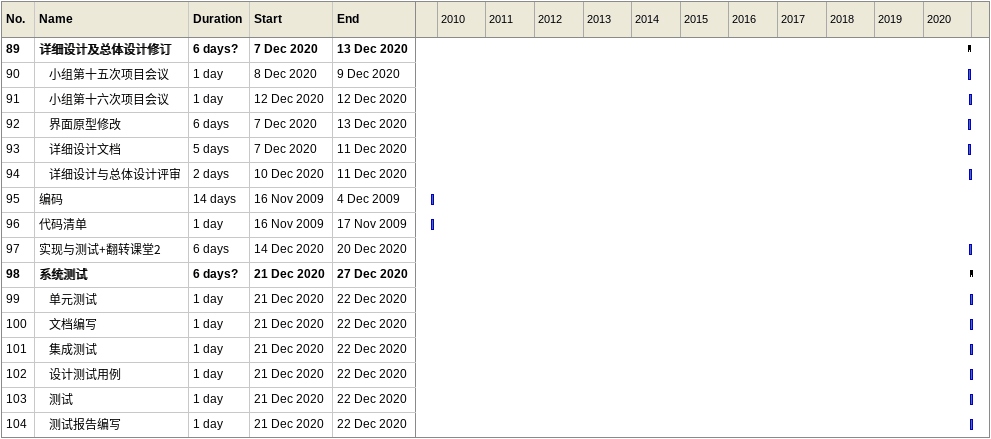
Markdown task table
| ID | Level | Task | Duration | Start | Finish |
|---|---|---|---|---|---|
| 89 | 1 | **详细设计及总体设计修订** | 6d? | 2020-12-07 | 2020-12-13 |
| 90 | 2 | 小组第十五次项目会议 | 1d | 2020-12-08 | 2020-12-09 |
| 91 | 2 | 小组第十六次项目会议 | 1d | 2020-12-12 | 2020-12-12 |
| 92 | 2 | 界面原型修改 | 6d | 2020-12-07 | 2020-12-13 |
| 93 | 2 | 详细设计文档 | 5d | 2020-12-07 | 2020-12-11 |
| 94 | 2 | 详细设计与总体设计评审 | 2d | 2020-12-10 | 2020-12-11 |
| 95 | 1 | 编码 | 14d | 2009-11-16 | 2009-12-04 |
| 96 | 1 | 代码清单 | 1d | 2009-11-16 | 2009-11-17 |
| 97 | 1 | 实现与测试+翻转课堂2 | 6d | 2020-12-14 | 2020-12-20 |
| 98 | 1 | **系统测试** | 6d? | 2020-12-21 | 2020-12-27 |
| 99 | 2 | 单元测试 | 1d | 2020-12-21 | 2020-12-22 |
| 100 | 2 | 文档编写 | 1d | 2020-12-21 | 2020-12-22 |
| 101 | 2 | 集成测试 | 1d | 2020-12-21 | 2020-12-22 |
| 102 | 2 | 设计测试用例 | 1d | 2020-12-21 | 2020-12-22 |
| 103 | 2 | 测试 | 1d | 2020-12-21 | 2020-12-22 |
| 104 | 2 | 测试报告编写 | 1d | 2020-12-21 | 2020-12-22 |
